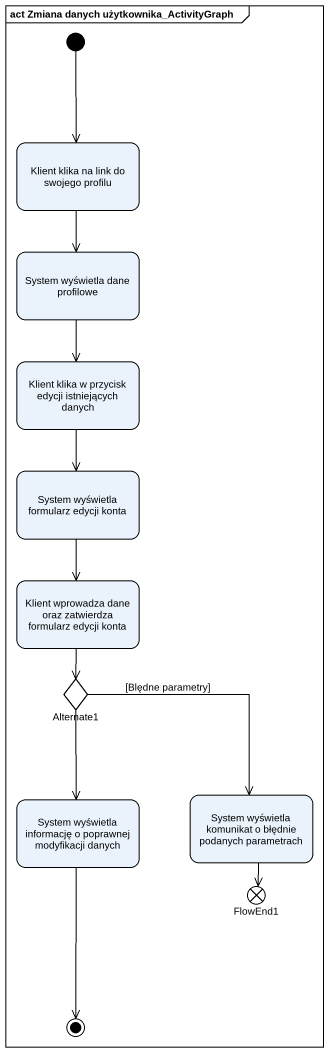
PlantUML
@startuml
mainframe act Zmiana danych użytkownika_ActivityGraph
hide empty description
state "Klient klika na link do swojego profilu" as Klient_klika_na_link_do
state "System wyświetla dane profilowe" as System_wyświetla_dane
state "Klient klika w przycisk edycji istniejących danych" as Klient_klika_w_przycisk
state "System wyświetla formularz edycji konta" as System_wyświetla_formularz
state "Klient wprowadza dane oraz zatwierdza formularz edycji konta" as Klient_wprowadza_dane_oraz
state Alternate1 <<choice>>
state "System wyświetla informację o poprawnej modyfikacji danych" as System_wyświetla_informację
state "System wyświetla komunikat o błędnie podanych parametrach" as System_wyświetla_komunikat
state FlowEnd1 <<end>>
[*] --> Klient_klika_na_link_do
Klient_klika_na_link_do --> System_wyświetla_dane
System_wyświetla_dane --> Klient_klika_w_przycisk
Klient_klika_w_przycisk --> System_wyświetla_formularz
System_wyświetla_formularz --> Klient_wprowadza_dane_oraz
Klient_wprowadza_dane_oraz --> Alternate1
Alternate1 --> System_wyświetla_informację
Alternate1 --> System_wyświetla_komunikat : [Blędne parametry]
System_wyświetla_komunikat --> FlowEnd1
System_wyświetla_informację --> [*]
@enduml
